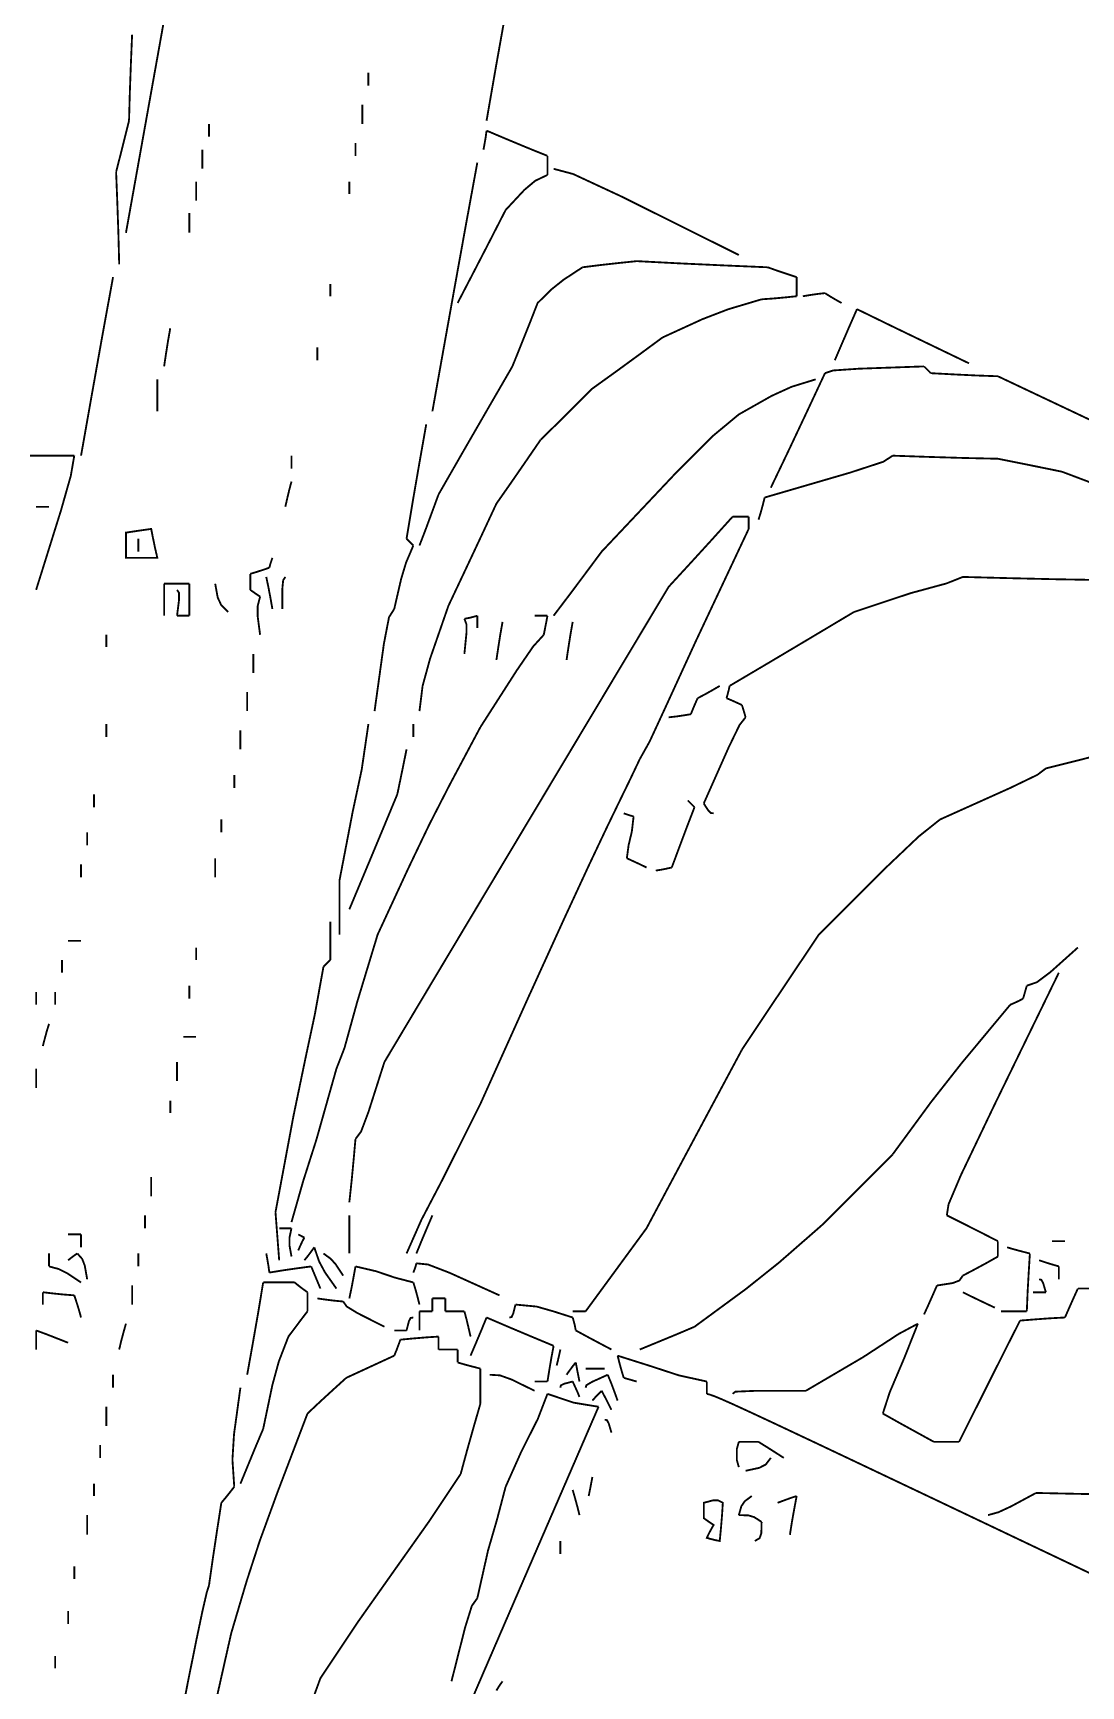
# Model space of a CAD drawing. Extents: x -4.4 to 4.3, y -6 to 6.
# Drawn here: x -0.726 to 0.978, y -3.908 to -1.223 of the extents above; entities that cross this region are included whole.
import ezdxf

# ---------------------------------------------------------------- set-up
doc = ezdxf.new("R2010")
doc.units = 0
doc.header["$LTSCALE"] = 0.000394
doc.layers.add('CENTERLINE', color=7, linetype='CONTINUOUS')

msp = doc.modelspace()

# ---------------------------------------------------------------- linework, layer by layer
at = {"layer": 'CENTERLINE', "color": 7, "linetype": 'CONTINUOUS', "const_width": 0.003}
for points in [[(-0.5745, -1.5475), (-0.559, -1.461), (-0.5435, -1.3745), (-0.528, -1.288), (-0.5125, -1.2015), (-0.497, -1.115), (-0.4815, -1.0285)], [(0.0115, -1.3655), (0.026796, -1.2775), (0.042537, -1.1895), (0.0585, -1.1015)], [(-0.5695, -1.3655), (-0.568204, -1.319204), (-0.566463, -1.272463), (-0.5645, -1.2255)], [(-0.1805, -1.3085), (-0.1805, -1.3015), (-0.1805, -1.2945), (-0.1805, -1.2875)], [(-0.1905, -1.3705), (-0.1905, -1.360463), (-0.1905, -1.350204), (-0.1905, -1.3395)], [(-0.5905, -1.4485), (-0.5835, -1.421204), (-0.5765, -1.393463), (-0.5695, -1.3655)], [(-0.4395, -1.3915), (-0.4395, -1.3845), (-0.4395, -1.3775), (-0.4395, -1.3705)], [(0.0115, -1.3815), (0.010204, -1.391537), (0.008463, -1.401796), (0.0065, -1.4125)], [(0.1105, -1.4225), (0.0775, -1.409204), (0.0445, -1.395463), (0.0115, -1.3815)], [(-0.4505, -1.4435), (-0.4505, -1.433463), (-0.4505, -1.423204), (-0.4505, -1.4125)], [(-0.2015, -1.4225), (-0.2015, -1.4155), (-0.2015, -1.4085), (-0.2015, -1.4015)], [(0.1105, -1.4535), (0.1105, -1.443463), (0.1105, -1.433204), (0.1105, -1.4225)], [(-0.5855, -1.5985), (-0.586796, -1.5485), (-0.588537, -1.4985), (-0.5905, -1.4485)], [(-0.0765, -1.8375), (-0.058484, -1.736828), (-0.040375, -1.635875), (-0.022078, -1.534734), (-0.0035, -1.4335)], [(0.4215, -1.5835), (0.230352, -1.488315), (0.152315, -1.452019), (0.1205, -1.4435)], [(-0.4605, -1.4955), (-0.4605, -1.485463), (-0.4605, -1.475204), (-0.4605, -1.4645)], [(-0.2115, -1.4845), (-0.2115, -1.478204), (-0.2115, -1.471463), (-0.2115, -1.4645)], [(0.0425, -1.5105), (0.073019, -1.477722), (0.090648, -1.462944), (0.1105, -1.4535)], [(-0.4715, -1.5475), (-0.4715, -1.537204), (-0.4715, -1.526463), (-0.4715, -1.5155)], [(-0.0355, -1.6615), (-0.0095, -1.611463), (0.0165, -1.561204), (0.0425, -1.5105)], [(0.1675, -1.6035), (0.136796, -1.623648), (0.11787, -1.638685), (0.0945, -1.6615)], [(0.2555, -1.5935), (0.226463, -1.596537), (0.197204, -1.599796), (0.1675, -1.6035)], [(0.4685, -1.6035), (0.3975, -1.600463), (0.3265, -1.597204), (0.2555, -1.5935)], [(0.5155, -1.6195), (0.500204, -1.614463), (0.484463, -1.609204), (0.4685, -1.6035)], [(-0.6475, -1.9095), (-0.630463, -1.813204), (-0.613204, -1.716463), (-0.5955, -1.6195)], [(-0.2425, -1.6505), (-0.2425, -1.644204), (-0.2425, -1.637463), (-0.2425, -1.6305)], [(0.5155, -1.6505), (0.5155, -1.640463), (0.5155, -1.630204), (0.5155, -1.6195)], [(0.0945, -1.6615), (0.081204, -1.695537), (0.067463, -1.729796), (0.0535, -1.7645)], [(0.2975, -1.7175), (0.36213, -1.68787), (0.40387, -1.671796), (0.4585, -1.6555)], [(0.4585, -1.6555), (0.4775, -1.654204), (0.4965, -1.652463), (0.5155, -1.6505)], [(0.5615, -1.6455), (0.5495, -1.646796), (0.5375, -1.648537), (0.5255, -1.6505)], [(0.5885, -1.6615), (0.5795, -1.656463), (0.5705, -1.651204), (0.5615, -1.6455)], [(0.6135, -1.6715), (0.6015, -1.698796), (0.5895, -1.726537), (0.5775, -1.7545)], [(0.7955, -1.7595), (0.735204, -1.730463), (0.674463, -1.701204), (0.6135, -1.6715)], [(-0.5125, -1.7645), (-0.509463, -1.744204), (-0.506204, -1.723463), (-0.5025, -1.7025)], [(0.1835, -1.8005), (0.2215, -1.773204), (0.2595, -1.745463), (0.2975, -1.7175)], [(-0.2635, -1.7545), (-0.2635, -1.7475), (-0.2635, -1.7405), (-0.2635, -1.7335)], [(0.0535, -1.7645), (0.0135, -1.833537), (-0.0265, -1.902796), (-0.0665, -1.9725)], [(0.7225, -1.7645), (0.616537, -1.768241), (0.574796, -1.771093), (0.5615, -1.7755)], [(0.7335, -1.7755), (0.730204, -1.772204), (0.726463, -1.768463), (0.7225, -1.7645)], [(-0.5235, -1.8375), (-0.5235, -1.820463), (-0.5235, -1.803204), (-0.5235, -1.7855)], [(0.4215, -1.8425), (0.474796, -1.812389), (0.507204, -1.797611), (0.5465, -1.7855)], [(0.5615, -1.7755), (0.532463, -1.8375), (0.503204, -1.8995), (0.4735, -1.9615)], [(0.8425, -1.7805), (0.806463, -1.779204), (0.770204, -1.777463), (0.7335, -1.7755)], [(2.0725, -2.3605), (2.000147, -2.326441), (1.927794, -2.292381), (1.855441, -2.258318), (1.783088, -2.224252), (1.710735, -2.19018), (1.638382, -2.156103), (1.566029, -2.122018), (1.493676, -2.087925), (1.421324, -2.053822), (1.348971, -2.019708), (1.276618, -1.985582), (1.204265, -1.951442), (1.131912, -1.917288), (1.059559, -1.883118), (0.987206, -1.848931), (0.914853, -1.814725), (0.8425, -1.7805)], [(0.0995, -1.8835), (0.1275, -1.856204), (0.1555, -1.828463), (0.1835, -1.8005)], [(0.1985, -2.0655), (0.320759, -1.935907), (0.378574, -1.878093), (0.4215, -1.8425)], [(-0.1185, -2.0445), (-0.108204, -1.9825), (-0.097463, -1.9205), (-0.0865, -1.8585)], [(0.0275, -1.9875), (0.0515, -1.953204), (0.0755, -1.918463), (0.0995, -1.8835)], [(-0.6585, -1.9095), (-0.6825, -1.9095), (-0.7065, -1.9095), (-0.7305, -1.9095)], [(-0.7205, -2.1275), (-0.680204, -1.998759), (-0.66413, -1.942241), (-0.6585, -1.9095)], [(-0.3055, -1.9305), (-0.3055, -1.9235), (-0.3055, -1.9165), (-0.3055, -1.9095)], [(0.6715, -1.9095), (0.656463, -1.919352), (0.602537, -1.936981), (0.4635, -1.9775)], [(0.8425, -1.9145), (0.7855, -1.913204), (0.7285, -1.911463), (0.6715, -1.9095)], [(0.9465, -1.9355), (0.912204, -1.9285), (0.877463, -1.9215), (0.8425, -1.9145)], [(-0.3155, -1.9925), (-0.312463, -1.979204), (-0.309204, -1.965463), (-0.3055, -1.9515)], [(1.2475, -2.0495), (1.147463, -2.0115), (1.047204, -1.9735), (0.9465, -1.9355)], [(-0.0665, -1.9725), (-0.076537, -1.999796), (-0.086796, -2.027537), (-0.0975, -2.0555)], [(-0.0505, -2.1535), (-0.0245, -2.098463), (0.0015, -2.043204), (0.0275, -1.9875)], [(0.4635, -1.9775), (0.460463, -1.9895), (0.457204, -2.0015), (0.4535, -2.0135)], [(-0.7205, -1.9925), (-0.7135, -1.9925), (-0.7065, -1.9925), (-0.6995, -1.9925)], [(0.4115, -2.0085), (0.377204, -2.0465), (0.342463, -2.0845), (0.3075, -2.1225)], [(0.4375, -2.0085), (0.429204, -2.0085), (0.420463, -2.0085), (0.4115, -2.0085)], [(0.4375, -2.0285), (0.4375, -2.022204), (0.4375, -2.015463), (0.4375, -2.0085)], [(-0.5745, -2.0755), (-0.5745, -2.062204), (-0.5745, -2.048463), (-0.5745, -2.0345), (-0.561204, -2.0325), (-0.547463, -2.0305), (-0.5335, -2.0285), (-0.530463, -2.043796), (-0.527204, -2.059537), (-0.5235, -2.0755), (-0.5405, -2.0755), (-0.5575, -2.0755), (-0.5745, -2.0755)], [(0.2605, -2.4025), (0.276484, -2.374016), (0.302125, -2.318625), (0.351203, -2.211672), (0.4375, -2.0285)], [(-0.5545, -2.0655), (-0.5545, -2.0585), (-0.5545, -2.0515), (-0.5545, -2.0445)], [(-0.1385, -2.1585), (-0.127352, -2.110019), (-0.119315, -2.083315), (-0.1075, -2.0555)], [(-0.1075, -2.0555), (-0.110796, -2.052204), (-0.114537, -2.048463), (-0.1185, -2.0445)], [(0.1205, -2.1695), (0.1465, -2.135204), (0.1725, -2.100463), (0.1985, -2.0655)], [(-0.3725, -2.1015), (-0.362463, -2.098463), (-0.352204, -2.095204), (-0.3415, -2.0915)], [(-0.3415, -2.0915), (-0.340204, -2.086463), (-0.338463, -2.081204), (-0.3365, -2.0755)], [(-0.5125, -2.1695), (-0.5125, -2.152463), (-0.5125, -2.135204), (-0.5125, -2.1175)], [(-0.5125, -2.1175), (-0.499204, -2.1175), (-0.485463, -2.1175), (-0.4715, -2.1175)], [(-0.4715, -2.1175), (-0.4715, -2.134537), (-0.4715, -2.151796), (-0.4715, -2.1695)], [(-0.4085, -2.1635), (-0.419944, -2.151796), (-0.425389, -2.13987), (-0.4295, -2.1175)], [(-0.3725, -2.1275), (-0.3725, -2.119204), (-0.3725, -2.110463), (-0.3725, -2.1015)], [(-0.3365, -2.1585), (-0.339537, -2.141463), (-0.342796, -2.124204), (-0.3465, -2.1065)], [(-0.3205, -2.1585), (-0.320315, -2.125241), (-0.319019, -2.111759), (-0.3155, -2.1065)], [(0.3075, -2.1225), (0.2613, -2.199601), (0.2151, -2.276708), (0.1689, -2.353827), (0.1227, -2.430964), (0.0765, -2.508125), (0.0303, -2.585316), (-0.0159, -2.662543), (-0.0621, -2.739812), (-0.1083, -2.817129), (-0.1545, -2.8945)], [(0.7855, -2.1065), (0.758944, -2.117056), (0.700389, -2.132944), (0.6085, -2.1635)], [(1.0085, -2.1115), (0.934463, -2.110204), (0.860204, -2.108463), (0.7855, -2.1065)], [(-0.4915, -2.1695), (-0.488167, -2.143278), (-0.488167, -2.132389), (-0.4915, -2.1275)], [(-0.3565, -2.1385), (-0.361537, -2.135204), (-0.366796, -2.131463), (-0.3725, -2.1275)], [(-0.3565, -2.2005), (-0.3605, -2.170204), (-0.3605, -2.15413), (-0.3565, -2.1385)], [(-0.4715, -2.1695), (-0.477796, -2.1695), (-0.484537, -2.1695), (-0.4915, -2.1695)], [(-0.1705, -2.3245), (-0.155315, -2.215019), (-0.147019, -2.171981), (-0.1385, -2.1585)], [(-0.0975, -2.3245), (-0.092426, -2.2835), (-0.080241, -2.239167), (-0.0505, -2.1535)], [(-0.0245, -2.1745), (-0.0175, -2.173204), (-0.0105, -2.171463), (-0.0035, -2.1695)], [(-0.0245, -2.2315), (-0.021167, -2.198056), (-0.021167, -2.183278), (-0.0245, -2.1745)], [(-0.0035, -2.1695), (-0.0035, -2.175796), (-0.0035, -2.182537), (-0.0035, -2.1895)], [(0.1105, -2.1695), (0.1035, -2.1695), (0.0965, -2.1695), (0.0895, -2.1695)], [(0.1045, -2.2005), (0.1065, -2.190463), (0.1085, -2.180204), (0.1105, -2.1695)], [(0.6085, -2.1635), (0.541463, -2.2035), (0.474204, -2.2435), (0.4065, -2.2835)], [(-0.6065, -2.2205), (-0.6065, -2.214204), (-0.6065, -2.207463), (-0.6065, -2.2005)], [(0.0015, -2.3505), (0.060648, -2.258278), (0.087352, -2.219389), (0.1045, -2.2005)], [(0.0275, -2.2415), (0.030537, -2.221204), (0.033796, -2.200463), (0.0375, -2.1795)], [(0.1415, -2.2415), (0.144537, -2.221204), (0.147796, -2.200463), (0.1515, -2.1795)], [(-0.3675, -2.2625), (-0.3675, -2.252463), (-0.3675, -2.242204), (-0.3675, -2.2315)], [(0.3545, -2.3035), (0.3665, -2.297204), (0.3785, -2.290463), (0.3905, -2.2835)], [(0.4065, -2.2835), (0.405204, -2.289796), (0.403463, -2.296537), (0.4015, -2.3035)], [(-0.3775, -2.3245), (-0.3775, -2.314463), (-0.3775, -2.304204), (-0.3775, -2.2935)], [(0.3435, -2.3295), (0.346796, -2.321204), (0.350537, -2.312463), (0.3545, -2.3035)], [(0.4015, -2.3035), (0.409537, -2.306796), (0.417796, -2.310537), (0.4265, -2.3145)], [(0.3075, -2.3345), (0.3195, -2.333204), (0.3315, -2.331463), (0.3435, -2.3295)], [(0.4325, -2.3345), (0.422648, -2.347019), (0.405019, -2.383315), (0.3645, -2.4745)], [(0.4265, -2.3145), (0.4285, -2.320796), (0.4305, -2.327537), (0.4325, -2.3345)], [(-0.6065, -2.3665), (-0.6065, -2.3595), (-0.6065, -2.3525), (-0.6065, -2.3455)], [(-0.3885, -2.3865), (-0.3885, -2.376463), (-0.3885, -2.366204), (-0.3885, -2.3555)], [(-0.2275, -2.5995), (-0.205981, -2.487648), (-0.191352, -2.419352), (-0.1805, -2.3455)], [(-0.1655, -2.6875), (-0.115641, -2.579859), (-0.081625, -2.508875), (-0.047797, -2.442953), (0.0015, -2.3505)], [(-0.1075, -2.3665), (-0.1075, -2.3595), (-0.1075, -2.3525), (-0.1075, -2.3455)], [(-0.1335, -2.4595), (-0.1285, -2.435463), (-0.1235, -2.411204), (-0.1185, -2.3865)], [(0.9205, -2.4175), (0.980537, -2.402463), (1.040796, -2.387204), (1.1015, -2.3715)], [(0.0015, -2.9625), (0.078873, -2.790628), (0.1362, -2.664832), (0.177433, -2.575841), (0.206526, -2.514383), (0.227433, -2.471188), (0.244106, -2.436984), (0.2605, -2.4025)], [(0.7485, -2.5005), (0.862204, -2.449426), (0.906796, -2.427907), (0.9205, -2.4175)], [(-0.3985, -2.4495), (-0.3985, -2.4425), (-0.3985, -2.4355), (-0.3985, -2.4285)], [(-0.6265, -2.4805), (-0.6265, -2.4735), (-0.6265, -2.4665), (-0.6265, -2.4595)], [(-0.2115, -2.6465), (-0.1855, -2.584463), (-0.1595, -2.522204), (-0.1335, -2.4595)], [(0.3495, -2.4805), (0.346204, -2.477204), (0.342463, -2.473463), (0.3385, -2.4695)], [(0.2505, -2.4955), (0.245463, -2.494204), (0.240204, -2.492463), (0.2345, -2.4905)], [(0.2395, -2.5635), (0.242352, -2.542315), (0.247648, -2.520019), (0.2505, -2.4955)], [(0.3125, -2.5785), (0.324537, -2.546204), (0.336796, -2.513463), (0.3495, -2.4805)], [(0.3645, -2.4745), (0.371759, -2.485759), (0.375907, -2.489907), (0.3805, -2.4905)], [(-0.6375, -2.5425), (-0.6375, -2.5355), (-0.6375, -2.5285), (-0.6375, -2.5215)], [(-0.4195, -2.5215), (-0.4195, -2.5145), (-0.4195, -2.5075), (-0.4195, -2.5005)], [(0.5515, -2.6875), (0.662796, -2.576574), (0.71387, -2.528093), (0.7485, -2.5005)], [(-0.6475, -2.5945), (-0.6475, -2.5875), (-0.6475, -2.5805), (-0.6475, -2.5735)], [(-0.4295, -2.5945), (-0.4295, -2.584463), (-0.4295, -2.574204), (-0.4295, -2.5635)], [(0.2715, -2.5785), (0.261204, -2.5735), (0.250463, -2.5685), (0.2395, -2.5635)], [(0.2865, -2.5835), (0.294796, -2.582204), (0.303537, -2.580463), (0.3125, -2.5785)], [(-0.2275, -2.6875), (-0.2275, -2.658463), (-0.2275, -2.629204), (-0.2275, -2.5995)], [(-0.2425, -2.7285), (-0.2425, -2.708204), (-0.2425, -2.687463), (-0.2425, -2.6665)], [(-0.6685, -2.6975), (-0.6615, -2.6975), (-0.6545, -2.6975), (-0.6475, -2.6975)], [(-0.4605, -2.7285), (-0.4605, -2.722204), (-0.4605, -2.715463), (-0.4605, -2.7085)], [(-0.2325, -2.9055), (-0.219352, -2.871648), (-0.198648, -2.796685), (-0.1655, -2.6875)], [(0.4265, -2.8745), (0.467796, -2.812463), (0.509537, -2.750204), (0.5515, -2.6875)], [(0.8895, -2.7705), (0.905907, -2.76487), (0.927426, -2.748796), (0.9725, -2.7085)], [(-0.6785, -2.7495), (-0.6785, -2.7425), (-0.6785, -2.7355), (-0.6785, -2.7285)], [(-0.3315, -3.1385), (-0.302297, -2.982219), (-0.282375, -2.8865), (-0.267516, -2.817031), (-0.2535, -2.7395)], [(-0.2535, -2.7395), (-0.250204, -2.736204), (-0.246463, -2.732463), (-0.2425, -2.7285)], [(0.7595, -3.1435), (0.762344, -3.125531), (0.78225, -3.0785), (0.836281, -2.965469), (0.9415, -2.7495)], [(-0.7205, -2.8015), (-0.7205, -2.7945), (-0.7205, -2.7875), (-0.7205, -2.7805)], [(-0.6895, -2.8015), (-0.6895, -2.7945), (-0.6895, -2.7875), (-0.6895, -2.7805)], [(-0.4715, -2.7915), (-0.4715, -2.7845), (-0.4715, -2.7775), (-0.4715, -2.7705)], [(0.8625, -2.8015), (0.8695, -2.798463), (0.8765, -2.795204), (0.8835, -2.7915)], [(0.8835, -2.7915), (0.8855, -2.7845), (0.8875, -2.7775), (0.8895, -2.7705)], [(0.6715, -3.0445), (0.733907, -2.9595), (0.783426, -2.8965), (0.8625, -2.8015)], [(-0.7095, -2.8685), (-0.706463, -2.8565), (-0.703204, -2.8445), (-0.6995, -2.8325)], [(-0.4815, -2.8535), (-0.4745, -2.8535), (-0.4675, -2.8535), (-0.4605, -2.8535)], [(-0.4915, -2.9255), (-0.4915, -2.915463), (-0.4915, -2.905204), (-0.4915, -2.8945)], [(-0.1545, -2.8945), (-0.180241, -2.97513), (-0.192426, -3.007537), (-0.2015, -3.0195)], [(0.2715, -3.1645), (0.322796, -3.068204), (0.374537, -2.971463), (0.4265, -2.8745)], [(-0.7205, -2.9365), (-0.7205, -2.926463), (-0.7205, -2.916204), (-0.7205, -2.9055)], [(-0.3055, -3.1545), (-0.286352, -3.0875), (-0.264981, -3.0205), (-0.2325, -2.9055)], [(-0.5025, -2.9775), (-0.5025, -2.971204), (-0.5025, -2.964463), (-0.5025, -2.9575)], [(-0.1185, -3.2055), (-0.094278, -3.150722), (-0.060722, -3.086611), (0.0015, -2.9625)], [(-0.2015, -3.0195), (-0.204537, -3.053537), (-0.207796, -3.087796), (-0.2115, -3.1225)], [(0.5565, -3.1595), (0.594537, -3.121463), (0.632796, -3.083204), (0.6715, -3.0445)], [(-0.5335, -3.1125), (-0.5335, -3.102463), (-0.5335, -3.092204), (-0.5335, -3.0815)], [(-0.3255, -3.2165), (-0.3275, -3.1905), (-0.3295, -3.1645), (-0.3315, -3.1385)], [(-0.5435, -3.1645), (-0.5435, -3.1575), (-0.5435, -3.1505), (-0.5435, -3.1435)], [(-0.3055, -3.1645), (-0.311796, -3.1645), (-0.318537, -3.1645), (-0.3255, -3.1645)], [(-0.3055, -3.2105), (-0.308833, -3.19213), (-0.308833, -3.180204), (-0.3055, -3.1645)], [(-0.2115, -3.2055), (-0.2115, -3.185204), (-0.2115, -3.164463), (-0.2115, -3.1435)], [(-0.1025, -3.2055), (-0.094204, -3.185204), (-0.085463, -3.164463), (-0.0765, -3.1435)], [(0.1725, -3.2995), (0.2055, -3.2545), (0.2385, -3.2095), (0.2715, -3.1645)], [(0.3495, -3.3245), (0.433167, -3.263056), (0.486833, -3.220278), (0.5565, -3.1595)], [(0.8425, -3.1855), (0.815204, -3.1715), (0.787463, -3.1575), (0.7595, -3.1435)], [(-0.6475, -3.1745), (-0.6545, -3.1745), (-0.6615, -3.1745), (-0.6685, -3.1745)], [(-0.6475, -3.1955), (-0.6475, -3.1885), (-0.6475, -3.1815), (-0.6475, -3.1745)], [(-0.2845, -3.1795), (-0.287537, -3.178204), (-0.290796, -3.176463), (-0.2945, -3.1745)], [(-0.2945, -3.2005), (-0.291463, -3.1935), (-0.288204, -3.1865), (-0.2845, -3.1795)], [(-0.2685, -3.1955), (-0.273537, -3.2025), (-0.278796, -3.2095), (-0.2845, -3.2165)], [(-0.2325, -3.2625), (-0.251167, -3.236019), (-0.2605, -3.218648), (-0.2685, -3.1955)], [(0.8425, -3.2105), (0.8425, -3.202463), (0.8425, -3.194204), (0.8425, -3.1855)], [(0.8945, -3.2055), (0.882463, -3.202463), (0.870204, -3.199204), (0.8575, -3.1955)], [(0.9305, -3.1855), (0.9375, -3.1855), (0.9445, -3.1855), (0.9515, -3.1855)], [(-0.6995, -3.2265), (-0.6995, -3.2195), (-0.6995, -3.2125), (-0.6995, -3.2055)], [(-0.6535, -3.2055), (-0.6585, -3.208796), (-0.6635, -3.212537), (-0.6685, -3.2165)], [(-0.6375, -3.2475), (-0.641426, -3.225278), (-0.645574, -3.214389), (-0.6535, -3.2055)], [(-0.5545, -3.2265), (-0.5545, -3.2195), (-0.5545, -3.2125), (-0.5545, -3.2055)], [(-0.3415, -3.2365), (-0.342796, -3.226463), (-0.344537, -3.216204), (-0.3465, -3.2055)], [(-0.2215, -3.2415), (-0.233352, -3.2235), (-0.241648, -3.214167), (-0.2535, -3.2055)], [(-0.1025, -3.2215), (-0.103796, -3.2265), (-0.105537, -3.2315), (-0.1075, -3.2365)], [(0.0325, -3.2735), (-0.0485, -3.236907), (-0.0835, -3.223426), (-0.1025, -3.2215)], [(0.7855, -3.2415), (0.8045, -3.231463), (0.8235, -3.221204), (0.8425, -3.2105)], [(0.8895, -3.2995), (0.890796, -3.268463), (0.892537, -3.237204), (0.8945, -3.2055)], [(0.9415, -3.2265), (0.931204, -3.223463), (0.920463, -3.220204), (0.9095, -3.2165)], [(-0.6475, -3.2525), (-0.670093, -3.237537), (-0.683574, -3.230796), (-0.6995, -3.2265)], [(-0.2735, -3.2265), (-0.295796, -3.229537), (-0.318537, -3.232796), (-0.3415, -3.2365)], [(-0.2585, -3.2625), (-0.2635, -3.2505), (-0.2685, -3.2385), (-0.2735, -3.2265)], [(-0.2015, -3.2265), (-0.204537, -3.243537), (-0.207796, -3.260796), (-0.2115, -3.2785)], [(-0.1075, -3.2525), (-0.137648, -3.244648), (-0.168019, -3.234352), (-0.2015, -3.2265)], [(0.7435, -3.2575), (0.769056, -3.253574), (0.779944, -3.249426), (0.7855, -3.2415)], [(0.9205, -3.2685), (0.916093, -3.253722), (0.913241, -3.248278), (0.9095, -3.2475)], [(0.9415, -3.2475), (0.9415, -3.2405), (0.9415, -3.2335), (0.9415, -3.2265)], [(-0.6585, -3.2735), (-0.6755, -3.272204), (-0.6925, -3.270463), (-0.7095, -3.2685)], [(-0.7095, -3.2685), (-0.7095, -3.274796), (-0.7095, -3.281537), (-0.7095, -3.2885)], [(-0.6475, -3.3095), (-0.650796, -3.2975), (-0.654537, -3.2855), (-0.6585, -3.2735)], [(-0.5645, -3.2885), (-0.5645, -3.278463), (-0.5645, -3.268204), (-0.5645, -3.2575)], [(-0.3515, -3.2525), (-0.359796, -3.3025), (-0.368537, -3.3525), (-0.3775, -3.4025)], [(-0.3005, -3.2525), (-0.3175, -3.2525), (-0.3345, -3.2525), (-0.3515, -3.2525)], [(-0.2795, -3.2685), (-0.2865, -3.263463), (-0.2935, -3.258204), (-0.3005, -3.2525)], [(-0.2795, -3.2995), (-0.2795, -3.289463), (-0.2795, -3.279204), (-0.2795, -3.2685)], [(-0.0975, -3.2885), (-0.100537, -3.2765), (-0.103796, -3.2645), (-0.1075, -3.2525)], [(0.7225, -3.3045), (0.7295, -3.289204), (0.7365, -3.273463), (0.7435, -3.2575)], [(0.8375, -3.2935), (0.820463, -3.285463), (0.803204, -3.277204), (0.7855, -3.2685)], [(0.8995, -3.2685), (0.9065, -3.2685), (0.9135, -3.2685), (0.9205, -3.2685)], [(0.9725, -3.2625), (0.9655, -3.277796), (0.9585, -3.293537), (0.9515, -3.3095)], [(1.0035, -3.2625), (0.993463, -3.2625), (0.983204, -3.2625), (0.9725, -3.2625)], [(-0.3105, -3.3405), (-0.300463, -3.327204), (-0.290204, -3.313463), (-0.2795, -3.2995)], [(-0.2215, -3.2835), (-0.2355, -3.282204), (-0.2495, -3.280463), (-0.2635, -3.2785)], [(-0.1545, -3.3245), (-0.198315, -3.302315), (-0.215685, -3.291685), (-0.2215, -3.2835)], [(-0.0765, -3.2995), (-0.0835, -3.2995), (-0.0905, -3.2995), (-0.0975, -3.2995)], [(-0.0975, -3.2995), (-0.0975, -3.309537), (-0.0975, -3.319796), (-0.0975, -3.3305)], [(-0.0555, -3.2785), (-0.0625, -3.2785), (-0.0695, -3.2785), (-0.0765, -3.2785)], [(-0.0765, -3.2785), (-0.0765, -3.2855), (-0.0765, -3.2925), (-0.0765, -3.2995)], [(-0.0555, -3.2995), (-0.0555, -3.2925), (-0.0555, -3.2855), (-0.0555, -3.2785)], [(-0.0245, -3.2995), (-0.034537, -3.2995), (-0.044796, -3.2995), (-0.0555, -3.2995)], [(-0.0145, -3.3405), (-0.017537, -3.327204), (-0.020796, -3.313463), (-0.0245, -3.2995)], [(0.0585, -3.2885), (0.054796, -3.303278), (0.052204, -3.308722), (0.0485, -3.3095)], [(0.1515, -3.3095), (0.1205, -3.299611), (0.092833, -3.291722), (0.0585, -3.2885)], [(0.1515, -3.2995), (0.1585, -3.2995), (0.1655, -3.2995), (0.1725, -3.2995)], [(0.8475, -3.2995), (0.8615, -3.2995), (0.8755, -3.2995), (0.8895, -3.2995)], [(-0.7205, -3.3615), (-0.7205, -3.351463), (-0.7205, -3.341204), (-0.7205, -3.3305)], [(-0.7205, -3.3305), (-0.703463, -3.336796), (-0.686204, -3.343537), (-0.6685, -3.3505)], [(-0.5855, -3.3615), (-0.582204, -3.3475), (-0.578463, -3.3335), (-0.5745, -3.3195)], [(-0.1385, -3.3305), (-0.132204, -3.3305), (-0.125463, -3.3305), (-0.1185, -3.3305)], [(-0.1185, -3.3305), (-0.114759, -3.315722), (-0.111907, -3.310278), (-0.1075, -3.3095)], [(0.0115, -3.3095), (0.003204, -3.329796), (-0.005537, -3.350537), (-0.0145, -3.3715)], [(0.1205, -3.3555), (0.084463, -3.340463), (0.048204, -3.325204), (0.0115, -3.3095)], [(0.1565, -3.3305), (0.155204, -3.3235), (0.153463, -3.3165), (0.1515, -3.3095)], [(0.2145, -3.3615), (0.195463, -3.351463), (0.176204, -3.341204), (0.1565, -3.3305)], [(0.2605, -3.3615), (0.289796, -3.349463), (0.319537, -3.337204), (0.3495, -3.3245)], [(0.7125, -3.3195), (0.681315, -3.336204), (0.623685, -3.373796), (0.5305, -3.4285)], [(0.6555, -3.4655), (0.666722, -3.430981), (0.690611, -3.374685), (0.7125, -3.3195)], [(0.8785, -3.3145), (0.8455, -3.379796), (0.8125, -3.445537), (0.7795, -3.5115)], [(0.9515, -3.3095), (0.927463, -3.310796), (0.903204, -3.312537), (0.8785, -3.3145)], [(-0.3515, -3.4905), (-0.336648, -3.419611), (-0.326019, -3.380722), (-0.3105, -3.3405)], [(-0.1285, -3.3455), (-0.131537, -3.353796), (-0.134796, -3.362537), (-0.1385, -3.3715)], [(-0.0665, -3.3405), (-0.086796, -3.341796), (-0.107537, -3.343537), (-0.1285, -3.3455)], [(-0.0665, -3.3615), (-0.0665, -3.3545), (-0.0665, -3.3475), (-0.0665, -3.3405)], [(0.1105, -3.4135), (0.113537, -3.394463), (0.116796, -3.375204), (0.1205, -3.3555)], [(-0.1385, -3.3715), (-0.1645, -3.3835), (-0.1905, -3.3955), (-0.2165, -3.4075)], [(-0.0355, -3.3615), (-0.045537, -3.3615), (-0.055796, -3.3615), (-0.0665, -3.3615)], [(-0.0355, -3.3825), (-0.0355, -3.3755), (-0.0355, -3.3685), (-0.0355, -3.3615)], [(0.0015, -3.3925), (-0.010537, -3.389463), (-0.022796, -3.386204), (-0.0355, -3.3825)], [(0.1255, -3.3875), (0.1275, -3.379204), (0.1295, -3.370463), (0.1315, -3.3615)], [(0.1565, -3.3825), (0.1515, -3.388796), (0.1465, -3.395537), (0.1415, -3.4025)], [(0.1625, -3.4135), (0.1605, -3.403463), (0.1585, -3.393204), (0.1565, -3.3825)], [(0.3695, -3.4135), (0.32413, -3.4035), (0.277204, -3.388167), (0.2245, -3.3715)], [(0.2245, -3.3715), (0.227537, -3.3835), (0.230796, -3.3955), (0.2345, -3.4075)], [(-0.5955, -3.4235), (-0.5955, -3.4165), (-0.5955, -3.4095), (-0.5955, -3.4025)], [(-0.2165, -3.4075), (-0.2375, -3.426537), (-0.2585, -3.445796), (-0.2795, -3.4655)], [(0.0015, -3.4495), (0.0015, -3.4305), (0.0015, -3.4115), (0.0015, -3.3925)], [(0.0895, -3.4285), (0.05213, -3.410204), (0.033204, -3.403463), (0.0165, -3.4025)], [(0.1725, -3.3925), (0.182537, -3.3925), (0.192796, -3.3925), (0.2035, -3.3925)], [(0.2085, -3.4025), (0.183167, -3.413944), (0.173833, -3.419389), (0.1725, -3.4235)], [(0.2245, -3.4445), (0.219463, -3.4305), (0.214204, -3.4165), (0.2085, -3.4025)], [(0.2345, -3.4075), (0.2415, -3.4095), (0.2485, -3.4115), (0.2555, -3.4135)], [(-0.3985, -3.5845), (-0.401463, -3.540537), (-0.39887, -3.498796), (-0.3885, -3.4235)], [(0.1105, -3.4335), (0.09487, -3.474204), (0.06813, -3.52713), (0.0425, -3.5845)], [(0.0895, -3.4135), (0.0965, -3.4135), (0.1035, -3.4135), (0.1105, -3.4135)], [(0.1935, -3.4545), (0.153537, -3.447944), (0.129796, -3.440056), (0.1105, -3.4335)], [(0.1515, -3.4135), (0.137426, -3.417204), (0.132241, -3.419796), (0.1315, -3.4235)], [(0.1625, -3.4385), (0.159204, -3.430463), (0.155463, -3.422204), (0.1515, -3.4135)], [(0.1985, -3.4285), (0.1935, -3.433537), (0.1885, -3.438796), (0.1835, -3.4445)], [(0.2145, -3.4595), (0.209463, -3.449463), (0.204204, -3.439204), (0.1985, -3.4285)], [(0.3695, -3.4335), (0.3695, -3.427204), (0.3695, -3.420463), (0.3695, -3.4135)], [(1.3715, -3.9055), (1.162074, -3.805806), (0.984739, -3.721403), (0.83676, -3.651001), (0.7154, -3.593312), (0.617922, -3.547048), (0.541591, -3.510917), (0.483669, -3.483633), (0.441421, -3.463905), (0.412109, -3.450445), (0.392997, -3.441963), (0.38135, -3.437171), (0.374429, -3.43478), (0.3695, -3.4335)], [(0.5305, -3.4285), (0.446759, -3.428685), (0.415907, -3.429981), (0.4115, -3.4335)], [(-0.6065, -3.4855), (-0.6065, -3.475463), (-0.6065, -3.465204), (-0.6065, -3.4545)], [(-0.0665, -4.0555), (-0.029585, -3.969783), (0.007436, -3.884048), (0.044544, -3.798278), (0.081722, -3.712456), (0.118952, -3.626564), (0.156217, -3.540585), (0.1935, -3.4545)], [(-0.0305, -3.5635), (-0.020204, -3.5255), (-0.009463, -3.4875), (0.0015, -3.4495)], [(-0.2795, -3.4655), (-0.328125, -3.593141), (-0.35725, -3.672875), (-0.3785, -3.738172), (-0.4035, -3.8225)], [(-0.3885, -3.5795), (-0.376463, -3.550204), (-0.364204, -3.520463), (-0.3515, -3.4905)], [(0.2145, -3.4965), (0.210093, -3.481722), (0.207241, -3.476278), (0.2035, -3.4755)], [(0.7385, -3.5115), (0.711204, -3.496463), (0.683463, -3.481204), (0.6555, -3.4655)], [(-0.6165, -3.5375), (-0.6165, -3.5305), (-0.6165, -3.5235), (-0.6165, -3.5165)], [(0.4215, -3.5525), (0.418167, -3.540759), (0.418167, -3.523241), (0.4215, -3.5115)], [(0.4215, -3.5115), (0.431796, -3.5115), (0.442537, -3.5115), (0.4535, -3.5115)], [(0.4535, -3.5115), (0.466796, -3.519796), (0.480537, -3.528537), (0.4945, -3.5375)], [(0.7795, -3.5115), (0.766204, -3.5115), (0.752463, -3.5115), (0.7385, -3.5115)], [(0.4325, -3.5585), (0.454685, -3.553722), (0.465315, -3.548278), (0.4735, -3.5375)], [(-0.2585, -3.8955), (-0.196578, -3.802703), (-0.136625, -3.717875), (-0.080609, -3.638859), (-0.0305, -3.5635)], [(0.1775, -3.5995), (0.1795, -3.589463), (0.1815, -3.579204), (0.1835, -3.5685)], [(-0.6265, -3.5995), (-0.6265, -3.593204), (-0.6265, -3.586463), (-0.6265, -3.5795)], [(-0.4195, -3.6105), (-0.4125, -3.602204), (-0.4055, -3.593463), (-0.3985, -3.5845)], [(0.0425, -3.5845), (0.028352, -3.638315), (0.013981, -3.687685), (-0.0035, -3.7655)], [(0.1625, -3.6305), (0.159204, -3.617204), (0.155463, -3.603463), (0.1515, -3.5895)], [(0.9045, -3.5945), (0.863611, -3.6165), (0.843389, -3.625833), (0.8265, -3.6305)], [(1.1795, -3.5995), (1.088204, -3.598204), (0.996463, -3.596463), (0.9045, -3.5945)], [(-0.4395, -3.7445), (-0.433204, -3.700204), (-0.426463, -3.655463), (-0.4195, -3.6105)], [(0.3695, -3.6675), (0.372796, -3.6605), (0.376537, -3.6535), (0.3805, -3.6465), (0.375463, -3.643204), (0.370204, -3.639463), (0.3645, -3.6355), (0.3645, -3.627463), (0.3645, -3.619204), (0.3645, -3.6105), (0.379648, -3.6065), (0.387685, -3.6065), (0.3955, -3.6105), (0.394204, -3.630796), (0.392463, -3.651537), (0.3905, -3.6725), (0.3835, -3.671204), (0.3765, -3.669463), (0.3695, -3.6675)], [(0.4215, -3.6305), (0.425611, -3.616019), (0.431056, -3.607981), (0.4425, -3.5995)], [(0.5155, -3.5995), (0.505463, -3.602796), (0.495204, -3.606537), (0.4845, -3.6105)], [(0.5045, -3.6625), (0.507796, -3.6415), (0.511537, -3.6205), (0.5155, -3.5995)], [(-0.6375, -3.6625), (-0.6375, -3.652204), (-0.6375, -3.641463), (-0.6375, -3.6305)], [(0.4585, -3.6415), (0.446463, -3.633759), (0.43687, -3.630907), (0.4215, -3.6305)], [(0.4475, -3.6725), (0.455241, -3.668019), (0.458093, -3.659981), (0.4585, -3.6415)], [(0.1315, -3.6935), (0.1315, -3.6865), (0.1315, -3.6795), (0.1315, -3.6725)], [(-0.6585, -3.7345), (-0.6585, -3.7275), (-0.6585, -3.7205), (-0.6585, -3.7135)], [(-0.6945, -5.0355), (-0.678079, -4.954545), (-0.660164, -4.864486), (-0.641089, -4.767282), (-0.621188, -4.664891), (-0.600794, -4.559271), (-0.580242, -4.452381), (-0.559866, -4.346179), (-0.54, -4.242625), (-0.520978, -4.143676), (-0.503133, -4.051291), (-0.4868, -3.967428), (-0.472313, -3.894047), (-0.460005, -3.833105), (-0.450211, -3.786561), (-0.443265, -3.756373), (-0.4395, -3.7445)], [(-0.6685, -3.8075), (-0.6685, -3.8005), (-0.6685, -3.7935), (-0.6685, -3.7865)], [(-0.0035, -3.7655), (-0.012389, -3.777833), (-0.023278, -3.812833), (-0.0455, -3.9005)], [(-0.4035, -3.8225), (-0.424079, -3.914005), (-0.444796, -4.005537), (-0.465625, -4.097125), (-0.486537, -4.188796), (-0.507505, -4.280579), (-0.5285, -4.3725)], [(-0.6895, -3.8795), (-0.6895, -3.873204), (-0.6895, -3.866463), (-0.6895, -3.8595)], [(-0.3155, -4.0765), (-0.290278, -3.984685), (-0.273056, -3.935315), (-0.2585, -3.8955)], [(0.0275, -3.9155), (0.030537, -3.9105), (0.033796, -3.9055), (0.0375, -3.9005)]]:
    msp.add_lwpolyline(points, dxfattribs=at)

doc.saveas('drawing.dxf')
